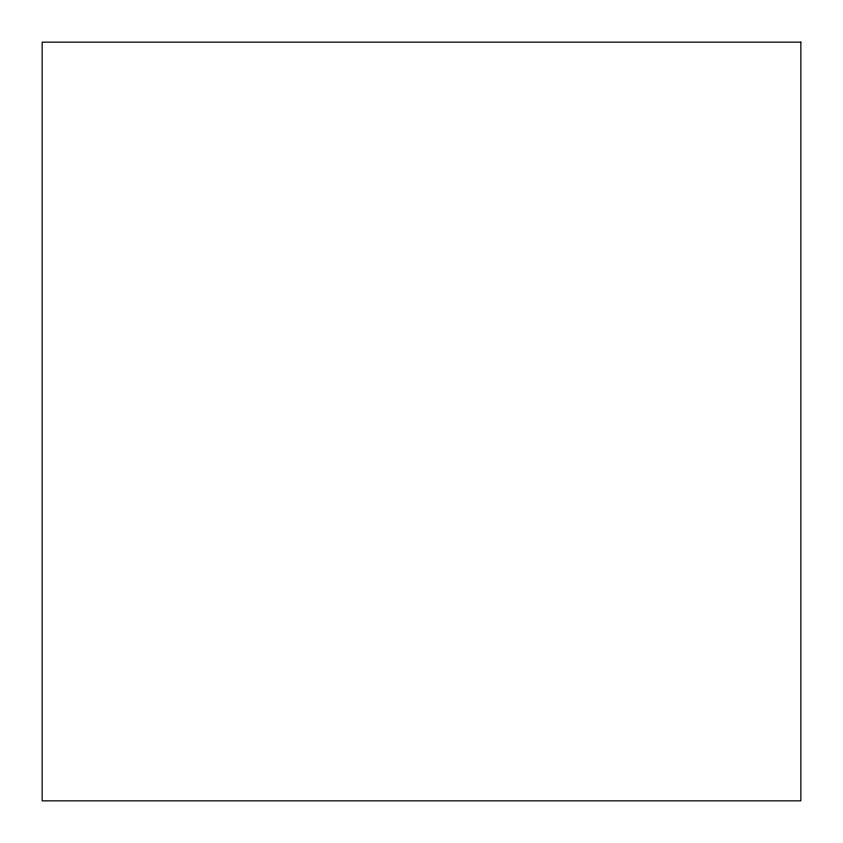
<?xml version="1.0" encoding="UTF-8"?>
<svg xmlns="http://www.w3.org/2000/svg" width="843" height="843" viewBox="0 0 843 843"><rect width="100%" height="100%" fill="white"/><g stroke="black" fill="none" stroke-linecap="round" stroke-linejoin="round"><path stroke-width="1.26" d="M800.85 42.15L42.15 42.15L42.15 800.85L800.85 800.85L800.85 42.15"/></g></svg>
